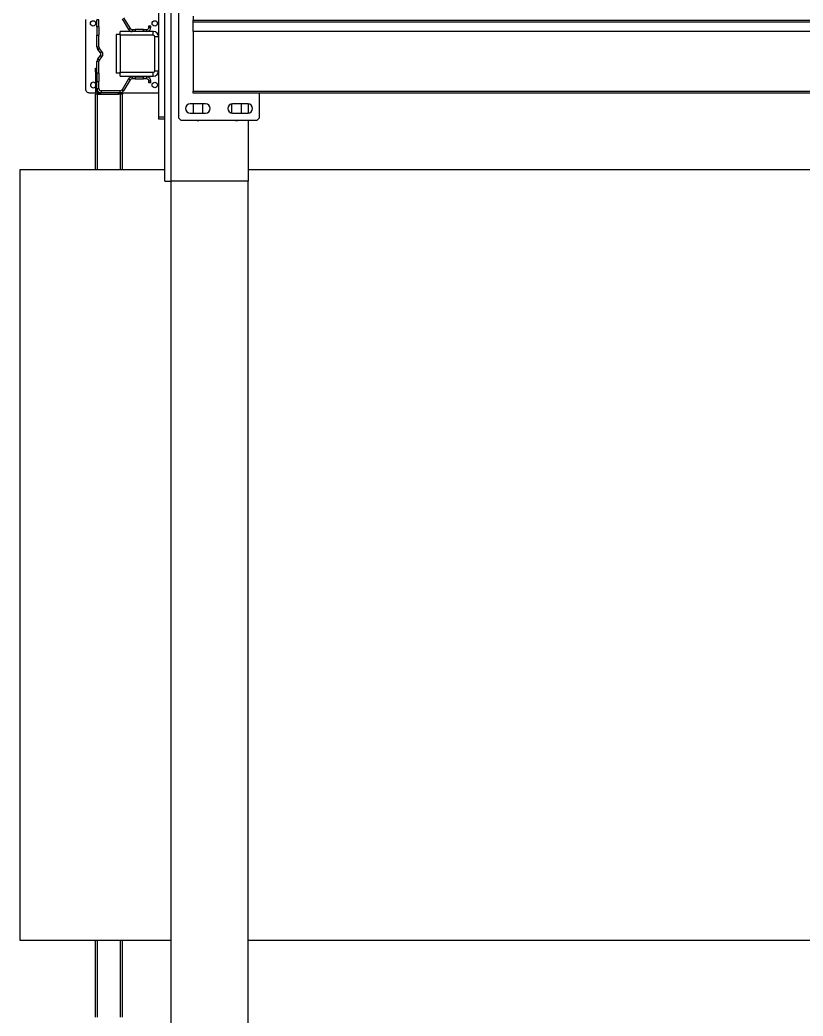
# Model space of a CAD drawing. Header units: millimetres. Extents: x 6622 to 532820, y 3370 to 359312.
# Drawn here: x 461300 to 462316, y 309641 to 310934 of the extents above; entities that cross this region are included whole.
import ezdxf

# ---------------------------------------------------------------- set-up
doc = ezdxf.new("R2010")
doc.units = ezdxf.units.MM

# ---------------------------------------------------------------- blocks, each defined once
blk = doc.blocks.new('A$C6F3A12F4')
at = {"color": 2, "linetype": 'Continuous', "lineweight": 25}
for p, q in [((3691.1, 225), (3691.1, 3475)), ((3693.7, 3475), (3693.7, 225)), ((3705.7, 3475), (3705.7, 225)), ((3783.1, 225), (3783.1, 3475)), ((3785.7, 3475), (3785.7, 225)), ((3885.2, 1085.9), (3885.2, 296.1)), ((4885.2, 296.1), (4885.2, 1041)), ((3817.7, 311), (3785.7, 311)), ((3820.7, 308), (3817.7, 311)), ((3820.7, 209), (3820.7, 308)), ((3799.7, 296.1), (3811.7, 296.1)), ((3799.7, 296), (3799.7, 276)), ((3799.7, 287.1), (3811.7, 287.1)), ((3811.7, 276), (3811.7, 296)), ((3820.7, 296.1), (3900.2, 296.1)), ((3900.2, 296.1), (3900.2, 196.1)), ((5970.2, 296.1), (3900.2, 296.1)), ((3811.6, 275.1), (3799.8, 275.1)), ((3799.7, 241), (3799.7, 221)), ((3799.7, 237.1), (3811.7, 237.1)), ((3811.7, 221), (3811.7, 241)), ((3685.7, 225), (3691.1, 225)), ((3693.7, 225), (3691.1, 225)), ((3705.7, 225), (3693.7, 225)), ((3705.7, 225), (3783.1, 225)), ((3785.7, 225), (3783.1, 225)), ((3811.7, 225.1), (3799.7, 225.1)), ((3817.7, 206), (3820.7, 209)), ((3900.2, 196.1), (3640.2, 196.1)), ((3653.7, 206), (3817.7, 206)), ((3900.2, 188.1), (3900.2, 196.1)), ((5970.2, 196.1), (3900.2, 196.1)), ((4885.2, 0), (4885.2, 196.1)), ((3900.2, 188.1), (3640.2, 188.1)), ((3816.7, 180.1), (3816.7, 188.1)), ((3819.7, 188.1), (3819.7, 180.1)), ((3885.2, 188.1), (3885.2, 0)), ((3816.7, 180.1), (3652.7, 180.1)), ((3700.2, 170), (3698.2, 170)), ((3698.2, 167.5), (3698.2, 170)), ((3700.2, 167.5), (3700.2, 170)), ((3710.7, 173.1), (3705.7, 173.1)), ((3705.7, 173.1), (3705.7, 130.1)), ((3710.7, 173.1), (3710.7, 130.1)), ((3712.7, 180.1), (3712.7, 175.1)), ((3756.7, 175.1), (3712.7, 175.1)), ((3756.7, 175.1), (3756.7, 180.1)), ((3763.7, 173.1), (3758.7, 173.1)), ((3758.7, 130.1), (3758.7, 173.1)), ((3763.7, 130.1), (3763.7, 173.1)), ((3770.2, 170), (3770.2, 167.5)), ((3772.2, 170), (3770.2, 170)), ((3772.2, 170), (3772.2, 167.5)), ((3785.2, 133), (3785.2, 180)), ((3819.7, 180.1), (3816.7, 180.1)), ((3700.2, 167.5), (3698.2, 167.5)), ((3705.7, 164.5), (3703.2, 164.5)), ((3703.2, 160.5), (3703.2, 164.5)), ((3705.7, 160.5), (3703.2, 160.5)), ((3703.2, 160.5), (3703.2, 149.7)), ((3764.7, 164.5), (3764.7, 160.5)), ((3767.2, 164.5), (3764.7, 164.5)), ((3767.2, 160.5), (3764.7, 160.5)), ((3764.7, 149.7), (3764.7, 160.5)), ((3767.2, 164.5), (3767.2, 160.5)), ((3767.2, 149.7), (3767.2, 160.5)), ((3772.2, 167.5), (3770.2, 167.5)), ((3687.8, 134.6), (3701.8, 143.1)), ((3703.1, 141), (3701.8, 143.1)), ((3703.2, 149.7), (3705.7, 149.7)), ((3703.2, 145.7), (3703.2, 149.7)), ((3703.2, 145.7), (3705.7, 145.7)), ((3764.7, 149.7), (3764.7, 145.7)), ((3764.7, 149.7), (3767.2, 149.7)), ((3764.7, 145.7), (3767.2, 145.7)), ((3767.2, 149.7), (3767.2, 145.7)), ((3768.6, 143.1), (3767.3, 141)), ((3768.6, 143.1), (3782.6, 134.6)), ((3689.1, 132.5), (3703.1, 141)), ((3710.7, 130.1), (3705.7, 130.1)), ((3709.7, 130.1), (3759.7, 130.1)), ((3709.7, 130.1), (3709.7, 125.1)), ((3763.7, 130.1), (3758.7, 130.1)), ((3759.7, 130.1), (3759.7, 125.1)), ((3767.3, 141), (3781.3, 132.5)), ((3781.3, 132.5), (3782.6, 134.6)), ((3782.7, 129.9), (3782.7, 105.5)), ((3785.2, 129.9), (3782.7, 129.9)), ((3785.2, 129.9), (3785.2, 133)), ((3785.2, 133), (3787.2, 133)), ((3785.2, 129.9), (3785.2, 105.5)), ((3787.2, 133), (3787.2, 128)), ((3885.2, 133), (3787.2, 133)), ((3885.2, 130.5), (3787.2, 130.5)), ((4985.2, 133), (4885.2, 133)), ((4985.2, 130.5), (4885.2, 130.5)), ((3709.7, 125.1), (3759.7, 125.1)), ((3787.2, 128), (3785.2, 128)), ((3787.2, 101), (3787.2, 128)), ((3731.8, 106.5), (3727.6, 103.2)), ((3733.3, 104.5), (3729.2, 101.2)), ((3733.3, 104.5), (3731.8, 106.5)), ((3738.6, 106.5), (3737.1, 104.5)), ((3741.2, 101.2), (3737.1, 104.5)), ((3742.8, 103.2), (3738.6, 106.5)), ((3782.7, 105.5), (3785.2, 105.5)), ((3785.2, 101), (3785.2, 105.5)), ((3690.7, 102.5), (3690.7, 100)), ((3699.8, 102.5), (3690.7, 102.5)), ((3699.8, 100), (3690.7, 100)), ((3699.8, 102.5), (3699.8, 100)), ((3699.8, 102.5), (3710.6, 102.5)), ((3699.8, 100), (3710.6, 100)), ((3710.6, 100), (3710.6, 102.5)), ((3725.8, 102.5), (3710.6, 102.5)), ((3725.8, 100), (3710.6, 100)), ((3725.8, 100), (3725.8, 102.5)), ((3727.6, 103.2), (3729.2, 101.2)), ((3741.2, 101.2), (3742.8, 103.2)), ((3744.6, 102.5), (3744.6, 100)), ((3759.8, 102.5), (3744.6, 102.5)), ((3759.8, 100), (3744.6, 100)), ((3753.2, 98), (3753.2, 100)), ((3758.2, 98), (3753.2, 98)), ((3758.2, 100), (3758.2, 98)), ((3758.2, 98), (3784.2, 98)), ((3759.8, 102.5), (3759.8, 100)), ((3759.8, 102.5), (3770.6, 102.5)), ((3759.8, 100), (3770.6, 100)), ((3770.6, 100), (3770.6, 102.5)), ((3779.7, 102.5), (3770.6, 102.5)), ((3779.7, 100), (3770.6, 100)), ((3779.7, 100), (3779.7, 102.5)), ((3779.7, 100), (3784.2, 100)), ((3784.2, 98), (3784.2, 100)), ((3785.2, 101), (3787.2, 101)), ((3785.2, 90), (3785.2, 98.2)), ((3787.2, 101), (3787.2, 100.5)), ((3787.2, 100.5), (3787.2, 98)), ((3885.2, 100.5), (3787.2, 100.5)), ((3885.2, 98), (3787.2, 98)), ((4985.2, 100.5), (4885.2, 100.5)), ((4985.2, 98), (4885.2, 98)), ((3690.2, 85), (3780.2, 85)), ((3885.2, 0), (4885.2, 0))]:
    blk.add_line(p, q, dxfattribs=at)
for centre in [(3695.2, 175), (3775.2, 175), (3695.2, 95)]:
    blk.add_circle(centre, 3.5, dxfattribs=at)
for centre, radius, start, end in [((3805.7, 296), 6, 0, 180), ((3805.7, 276), 6, 180, 0), ((3815.2, 281.1), 6, 336.4435, 23.5565), ((3805.7, 241), 6, 0, 180), ((3815.2, 231.1), 6, 336.4435, 23.5565), ((3805.7, 221), 6, 180, 0), ((3700.2, 164.5), 5.5, 0, 90), ((3712.7, 173.1), 7, 90, 180), ((3712.7, 173.1), 2, 90, 180), ((3756.7, 173.1), 7, 0, 90), ((3756.7, 173.1), 2, 0, 90), ((3770.2, 164.5), 5.5, 90, 180), ((3700.2, 164.5), 3, 0, 90), ((3770.2, 164.5), 3, 90, 180), ((3700.2, 145.7), 3, 301.4296, 0), ((3700.2, 145.7), 5.5, 301.4296, 0), ((3770.2, 145.7), 5.5, 180, 238.5704), ((3770.2, 145.7), 3, 180, 238.5704), ((3779.7, 129.9), 3, 0, 58.5704), ((3779.7, 129.9), 5.5, 0, 58.5704), ((3735.2, 102.2), 5.5, 51.3402, 128.6598), ((3735.2, 102.2), 3, 51.3402, 128.6598), ((3779.7, 105.5), 3, 270, 0), ((3779.7, 105.5), 5.5, 270, 0), ((3725.8, 105.5), 3, 270, 308.6598), ((3725.8, 105.5), 5.5, 270, 308.6598), ((3744.6, 105.5), 5.5, 231.3402, 270), ((3744.6, 105.5), 3, 231.3402, 270), ((3775.2, 95), 3.5, 121.0027, 0), ((3775.2, 95), 3.5, 0, 58.9973), ((3784.2, 101), 3, 270, 0), ((3784.2, 101), 1, 270, 0), ((3780.2, 90), 5, 270, 0)]:
    blk.add_arc(centre, radius, start, end, dxfattribs=at)

msp = doc.modelspace()

# ---------------------------------------------------------------- block references
at = {"color": 0, "rotation": 270}
msp.add_blockref('A$C6F3A12F4', (461300, 314625.198), dxfattribs=at)

doc.saveas('drawing.dxf')
